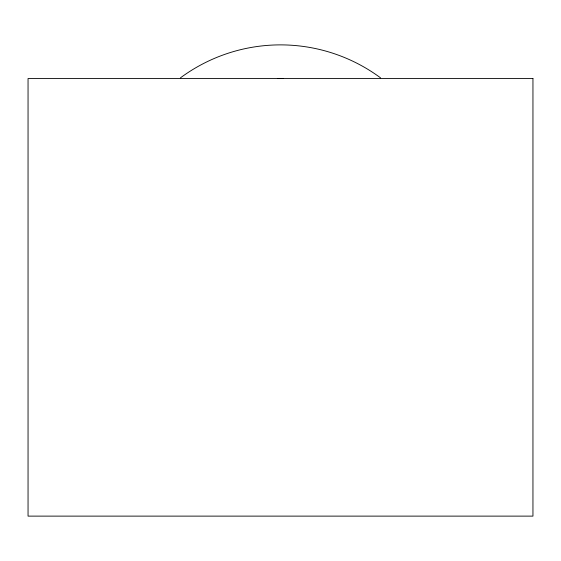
<?xml version="1.0" encoding="UTF-8"?>
<svg xmlns="http://www.w3.org/2000/svg" width="561" height="561" viewBox="0 0 561 561"><rect width="100%" height="100%" fill="white"/><g stroke="black" fill="none" stroke-linecap="round" stroke-linejoin="round"><path stroke-width="0.84" d="M277.947 78.561A134.64 134.64 0 0 1 283.053 78.561M180.474 77.832A168.3 168.3 0 0 1 380.526 77.832M532.95 78.54L28.05 78.54L28.05 516.12L532.95 516.12L532.95 78.54"/></g></svg>
